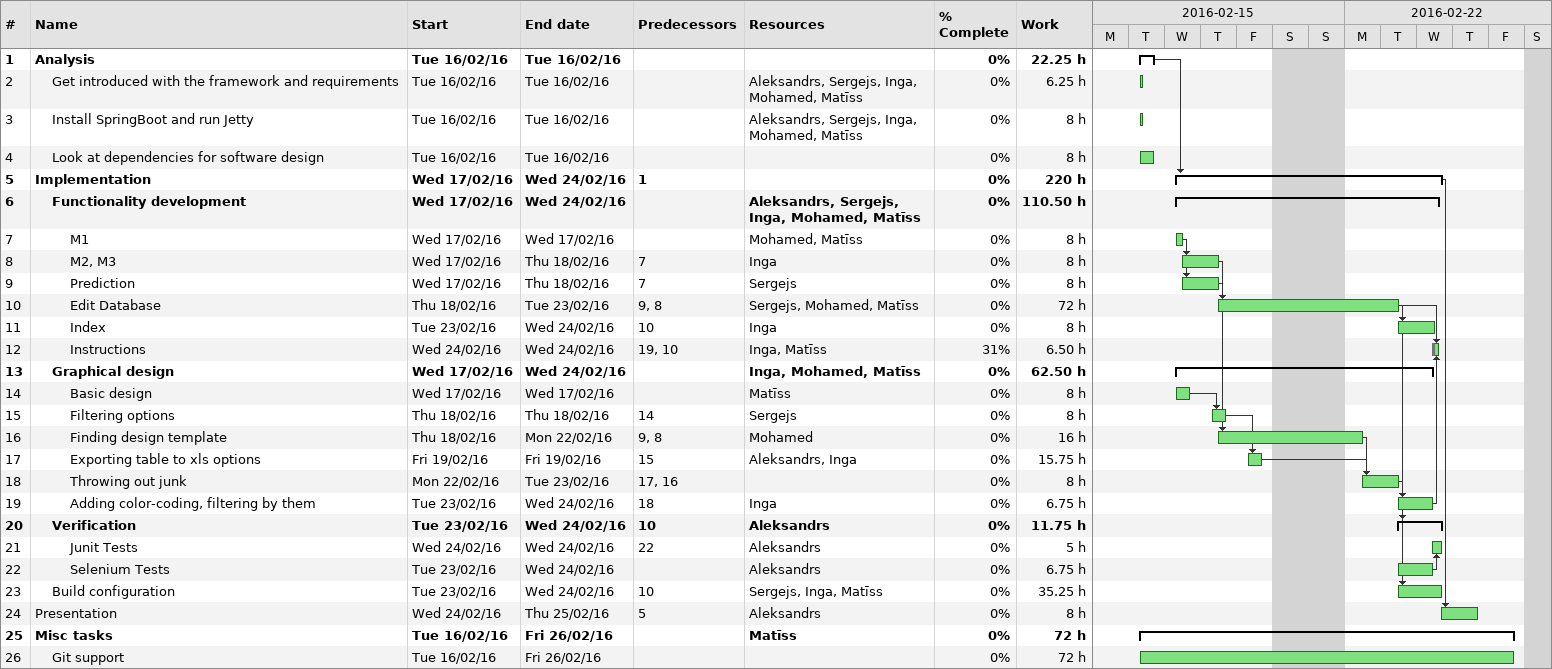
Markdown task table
| ID | Level | Task | Start | Finish | Predecessors | Resources | % complete | Work (h) |
|---|---|---|---|---|---|---|---|---|
| 1 | 1 | **Analysis** | 2016-02-16 | 2016-02-16 |  |  | 0 | 22.25 |
| 2 | 2 | Get introduced with the framework and requirements | 2016-02-16 | 2016-02-16 |  | Aleksandrs, Sergejs, Inga, Mohamed, Matīss | 0 | 6.25 |
| 3 | 2 | Install SpringBoot and run Jetty | 2016-02-16 | 2016-02-16 |  | Aleksandrs, Sergejs, Inga, Mohamed, Matīss | 0 | 8 |
| 4 | 2 | Look at dependencies for software design | 2016-02-16 | 2016-02-16 |  |  | 0 | 8 |
| 5 | 1 | **Implementation** | 2016-02-17 | 2016-02-24 | 1 |  | 0 | 220 |
| 6 | 2 | **Functionality development** | 2016-02-17 | 2016-02-24 |  | Aleksandrs, Sergejs, Inga, Mohamed, Matīss | 0 | 110.50 |
| 7 | 3 | M1 | 2016-02-17 | 2016-02-17 |  | Mohamed, Matīss | 0 | 8 |
| 8 | 3 | M2, M3 | 2016-02-17 | 2016-02-18 | 7 | Inga | 0 | 8 |
| 9 | 3 | Prediction | 2016-02-17 | 2016-02-18 | 7 | Sergejs | 0 | 8 |
| 10 | 3 | Edit Database | 2016-02-18 | 2016-02-23 | 9, 8 | Sergejs, Mohamed, Matīss | 0 | 72 |
| 11 | 3 | Index | 2016-02-23 | 2016-02-24 | 10 | Inga | 0 | 8 |
| 12 | 3 | Instructions | 2016-02-24 | 2016-02-24 | 19, 10 | Inga, Matīss | 31 | 6.50 |
| 13 | 2 | **Graphical design** | 2016-02-17 | 2016-02-24 |  | Inga, Mohamed, Matīss | 0 | 62.50 |
| 14 | 3 | Basic design | 2016-02-17 | 2016-02-17 |  | Matīss | 0 | 8 |
| 15 | 3 | Filtering options | 2016-02-18 | 2016-02-18 | 14 | Sergejs | 0 | 8 |
| 16 | 3 | Finding design template | 2016-02-18 | 2016-02-22 | 9, 8 | Mohamed | 0 | 16 |
| 17 | 3 | Exporting table to xls options | 2016-02-19 | 2016-02-19 | 15 | Aleksandrs, Inga | 0 | 15.75 |
| 18 | 3 | Throwing out junk | 2016-02-22 | 2016-02-23 | 17, 16 |  | 0 | 8 |
| 19 | 3 | Adding color-coding, filtering by them | 2016-02-23 | 2016-02-24 | 18 | Inga | 0 | 6.75 |
| 20 | 2 | **Verification** | 2016-02-23 | 2016-02-24 | 10 | Aleksandrs | 0 | 11.75 |
| 21 | 3 | Junit Tests | 2016-02-24 | 2016-02-24 | 22 | Aleksandrs | 0 | 5 |
| 22 | 3 | Selenium Tests | 2016-02-23 | 2016-02-24 |  | Aleksandrs | 0 | 6.75 |
| 23 | 2 | Build configuration | 2016-02-23 | 2016-02-24 | 10 | Sergejs, Inga, Matīss | 0 | 35.25 |
| 24 | 1 | Presentation | 2016-02-24 | 2016-02-25 | 5 | Aleksandrs | 0 | 8 |
| 25 | 1 | **Misc tasks** | 2016-02-16 | 2016-02-26 |  | Matīss | 0 | 72 |
| 26 | 2 | Git support | 2016-02-16 | 2016-02-26 |  |  | 0 | 72 |
